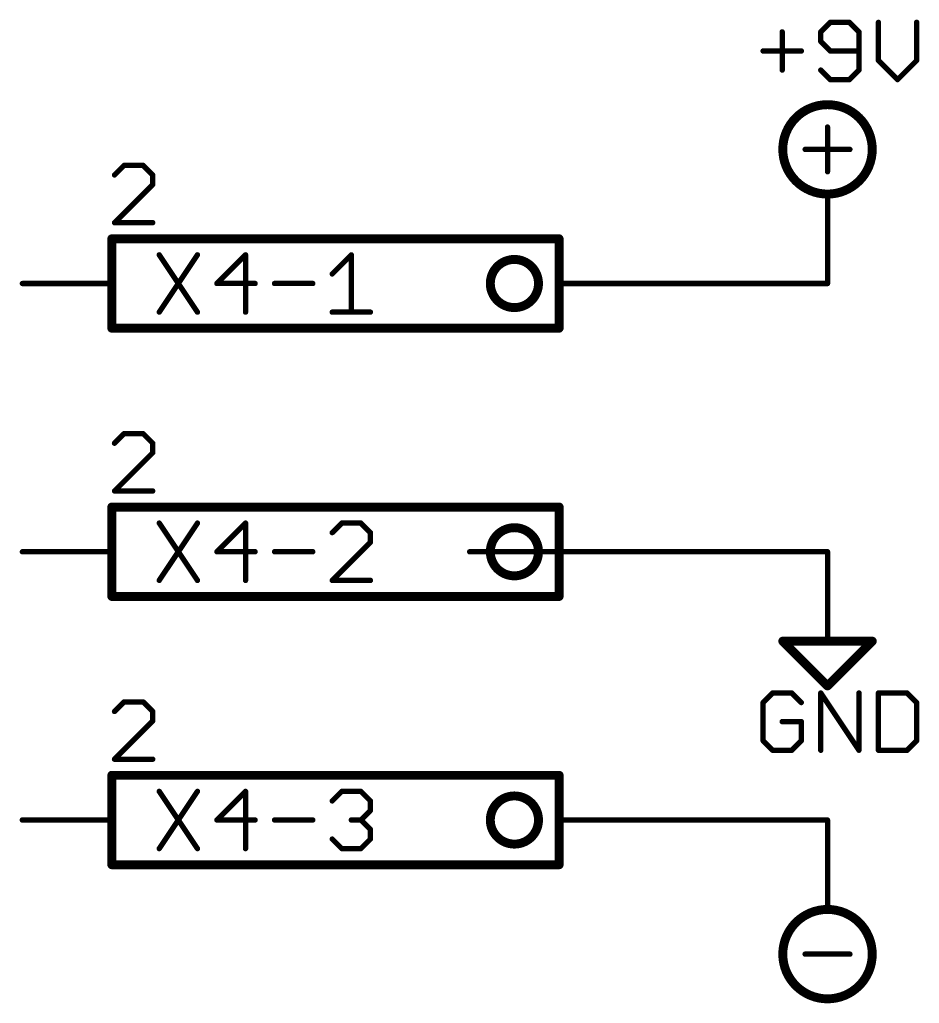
# Model space of a CAD drawing. Extents: x -44 to 217, y -56 to 126.
# Drawn here: x -10.24 to 15.31, y -0.13 to 27.81 of the extents above; entities that cross this region are included whole.
import ezdxf

# ---------------------------------------------------------------- set-up
doc = ezdxf.new("R2010")
doc.units = 0
for name, color, linetype in [('91', 94, 'CONTINUOUS'), ('94', 14, 'CONTINUOUS'), ('95', 251, 'CONTINUOUS'), ('96', 251, 'CONTINUOUS')]:
    doc.layers.add(name, color=color, linetype=linetype)

msp = doc.modelspace()

# ---------------------------------------------------------------- linework, layer by layer
at = {"layer": '91', "const_width": 0.1524}
for points in [[(5.08, 20.32), (12.7, 20.32)], [(2.54, 12.7), (12.7, 12.7)], [(5.08, 5.08), (12.7, 5.08)]]:
    msp.add_lwpolyline(points, dxfattribs=at)
at = {"layer": '91', "const_width": 0.0762}
for points in [[(5.08, 20.3581, 1), (5.08, 20.2819)], [(12.7, 20.2819, 1), (12.7, 20.3581)], [(2.54, 12.7381, 1), (2.54, 12.6619)], [(12.7, 12.6619, 1), (12.7, 12.7381)], [(5.08, 5.1181, 1), (5.08, 5.0419)], [(12.7, 5.0419, 1), (12.7, 5.1181)]]:
    msp.add_lwpolyline(points, format="xyb", dxfattribs=at)
at = {"layer": '94'}
for points, const_width in [([(12.7, 22.86, 1), (12.7, 25.4, 1), (12.7, 22.86)], 0.254), ([(12.7381, 24.765, 1), (12.6619, 24.765)], 0.0762), ([(12.065, 24.1681, 1), (12.065, 24.0919)], 0.0762), ([(13.335, 24.0919, 1), (13.335, 24.1681)], 0.0762), ([(12.6619, 23.495, 1), (12.7381, 23.495)], 0.0762), ([(12.7381, 22.86, 1), (12.6619, 22.86)], 0.0762), ([(-7.5565, 21.59, 1), (-7.6835, 21.59)], 0.127), ([(-7.62, 21.6535, 1), (-7.62, 21.5265)], 0.127), ([(5.1435, 21.59, 1), (5.0165, 21.59)], 0.127), ([(5.08, 21.5265, 1), (5.08, 21.6535)], 0.127), ([(3.81, 19.6361, 1), (3.81, 21.0039, 1), (3.81, 19.6361)], 0.254), ([(-10.16, 20.3581, 1), (-10.16, 20.2819)], 0.0762), ([(-7.62, 20.2819, 1), (-7.62, 20.3581)], 0.0762), ([(12.6619, 20.32, 1), (12.7381, 20.32)], 0.0762), ([(-7.62, 19.1135, 1), (-7.62, 18.9865)], 0.127), ([(-7.6835, 19.05, 1), (-7.5565, 19.05)], 0.127), ([(5.0165, 19.05, 1), (5.1435, 19.05)], 0.127), ([(5.08, 18.9865, 1), (5.08, 19.1135)], 0.127), ([(-7.5565, 13.97, 1), (-7.6835, 13.97)], 0.127), ([(-7.62, 14.0335, 1), (-7.62, 13.9065)], 0.127), ([(5.1435, 13.97, 1), (5.0165, 13.97)], 0.127), ([(5.08, 13.9065, 1), (5.08, 14.0335)], 0.127), ([(3.81, 12.0161, 1), (3.81, 13.3839, 1), (3.81, 12.0161)], 0.254), ([(-10.16, 12.7381, 1), (-10.16, 12.6619)], 0.0762), ([(-7.62, 12.6619, 1), (-7.62, 12.7381)], 0.0762), ([(12.7381, 12.7, 1), (12.6619, 12.7)], 0.0762), ([(-7.62, 11.4935, 1), (-7.62, 11.3665)], 0.127), ([(-7.6835, 11.43, 1), (-7.5565, 11.43)], 0.127), ([(5.0165, 11.43, 1), (5.1435, 11.43)], 0.127), ([(5.08, 11.3665, 1), (5.08, 11.4935)], 0.127), ([(11.43, 10.2235, 1), (11.43, 10.0965)], 0.127), ([(11.4749, 10.2049, 1), (11.3851, 10.1151)], 0.127), ([(12.6619, 10.16, 1), (12.7381, 10.16)], 0.0762), ([(14.0149, 10.1151, 1), (13.9251, 10.2049)], 0.127), ([(13.97, 10.0965, 1), (13.97, 10.2235)], 0.127), ([(12.6551, 8.9349, 1), (12.7449, 8.8451)], 0.127), ([(12.6551, 8.8451, 1), (12.7449, 8.9349)], 0.127), ([(-7.5565, 6.35, 1), (-7.6835, 6.35)], 0.127), ([(-7.62, 6.4135, 1), (-7.62, 6.2865)], 0.127), ([(5.1435, 6.35, 1), (5.0165, 6.35)], 0.127), ([(5.08, 6.2865, 1), (5.08, 6.4135)], 0.127), ([(3.81, 4.3961, 1), (3.81, 5.7639, 1), (3.81, 4.3961)], 0.254), ([(-10.16, 5.1181, 1), (-10.16, 5.0419)], 0.0762), ([(-7.62, 5.0419, 1), (-7.62, 5.1181)], 0.0762), ([(12.7381, 5.08, 1), (12.6619, 5.08)], 0.0762), ([(-7.62, 3.8735, 1), (-7.62, 3.7465)], 0.127), ([(5.08, 3.7465, 1), (5.08, 3.8735)], 0.127), ([(-7.6835, 3.81, 1), (-7.5565, 3.81)], 0.127), ([(5.0165, 3.81, 1), (5.1435, 3.81)], 0.127), ([(12.7, 0, 1), (12.7, 2.54, 1), (12.7, 0)], 0.254), ([(12.6619, 2.54, 1), (12.7381, 2.54)], 0.0762), ([(12.065, 1.3081, 1), (12.065, 1.2319)], 0.0762), ([(13.335, 1.2319, 1), (13.335, 1.3081)], 0.0762)]:
    msp.add_lwpolyline(points, format="xyb", dxfattribs=dict(at, const_width=const_width))
for points, const_width in [([(12.7, 23.495), (12.7, 24.765)], 0.1524), ([(12.065, 24.13), (13.335, 24.13)], 0.1524), ([(12.7, 20.32), (12.7, 22.86)], 0.1524), ([(-7.62, 19.05), (-7.62, 21.59)], 0.254), ([(-7.62, 21.59), (5.08, 21.59)], 0.254), ([(5.08, 19.05), (5.08, 21.59)], 0.254), ([(-10.16, 20.32), (-7.62, 20.32)], 0.1524), ([(5.08, 19.05), (-7.62, 19.05)], 0.254), ([(-7.62, 11.43), (-7.62, 13.97)], 0.254), ([(-7.62, 13.97), (5.08, 13.97)], 0.254), ([(5.08, 11.43), (5.08, 13.97)], 0.254), ([(-10.16, 12.7), (-7.62, 12.7)], 0.1524), ([(12.7, 12.7), (12.7, 10.16)], 0.1524), ([(5.08, 11.43), (-7.62, 11.43)], 0.254), ([(11.43, 10.16), (13.97, 10.16)], 0.254), ([(12.7, 8.89), (11.43, 10.16)], 0.254), ([(13.97, 10.16), (12.7, 8.89)], 0.254), ([(-7.62, 3.81), (-7.62, 6.35)], 0.254), ([(-7.62, 6.35), (5.08, 6.35)], 0.254), ([(5.08, 3.81), (5.08, 6.35)], 0.254), ([(-10.16, 5.08), (-7.62, 5.08)], 0.1524), ([(12.7, 5.08), (12.7, 2.54)], 0.1524), ([(5.08, 3.81), (-7.62, 3.81)], 0.254), ([(12.065, 1.27), (13.335, 1.27)], 0.1524)]:
    msp.add_lwpolyline(points, dxfattribs=dict(at, const_width=const_width))
at = {"layer": '95', "const_width": 0.1524}
for points in [[(-6.2738, 21.1342), (-5.1891, 19.5072)], [(-5.1891, 21.1342), (-6.2738, 19.5072)], [(-3.8232, 21.1342), (-4.6366, 20.3207)], [(-3.8232, 19.5072), (-3.8232, 21.1342)], [(-1.3623, 20.5919), (-0.82, 21.1342)], [(-0.82, 21.1342), (-0.82, 19.5072)], [(-4.6366, 20.3207), (-3.552, 20.3207)], [(-2.9995, 20.3207), (-1.9148, 20.3207)], [(-1.3623, 19.5072), (-0.2777, 19.5072)], [(-6.2738, 13.5142), (-5.1891, 11.8872)], [(-5.1891, 13.5142), (-6.2738, 11.8872)], [(-3.8232, 13.5142), (-4.6366, 12.7007)], [(-3.8232, 11.8872), (-3.8232, 13.5142)], [(-1.0912, 13.5142), (-1.3623, 13.243)], [(-0.5488, 13.5142), (-1.0912, 13.5142)], [(-0.2777, 13.243), (-0.5488, 13.5142)], [(-0.2777, 12.9719), (-0.2777, 13.243)], [(-1.3623, 11.8872), (-0.2777, 12.9719)], [(-4.6366, 12.7007), (-3.552, 12.7007)], [(-2.9995, 12.7007), (-1.9148, 12.7007)], [(-0.2777, 11.8872), (-1.3623, 11.8872)], [(-6.2738, 5.8942), (-5.1891, 4.2672)], [(-5.1891, 5.8942), (-6.2738, 4.2672)], [(-3.8232, 5.8942), (-4.6366, 5.0807)], [(-3.8232, 4.2672), (-3.8232, 5.8942)], [(-1.3623, 5.623), (-1.0912, 5.8942)], [(-1.0912, 5.8942), (-0.5488, 5.8942)], [(-0.5488, 5.8942), (-0.2777, 5.623)], [(-0.2777, 5.623), (-0.2777, 5.3519)], [(-0.2777, 5.3519), (-0.5488, 5.0807)], [(-4.6366, 5.0807), (-3.552, 5.0807)], [(-2.9995, 5.0807), (-1.9148, 5.0807)], [(-0.5488, 5.0807), (-0.82, 5.0807)], [(-0.5488, 5.0807), (-0.2777, 4.8095)], [(-0.2777, 4.8095), (-0.2777, 4.5384)], [(-1.0912, 4.2672), (-1.3623, 4.5384)], [(-0.2777, 4.5384), (-0.5488, 4.2672)], [(-0.5488, 4.2672), (-1.0912, 4.2672)]]:
    msp.add_lwpolyline(points, dxfattribs=at)
at = {"layer": '95', "const_width": 0.0762}
for points in [[(-6.2421, 21.1553, 1), (-6.3055, 21.1131)], [(-5.1574, 21.1131, 1), (-5.2208, 21.1553)], [(-3.7851, 21.1342, 1), (-3.8613, 21.1342)], [(-3.7962, 21.1072, 1), (-3.8501, 21.1611)], [(-0.7819, 21.1342, 1), (-0.8581, 21.1342)], [(-0.7931, 21.1072, 1), (-0.8469, 21.1611)], [(-1.3893, 20.6188, 1), (-1.3354, 20.5649)], [(-4.6366, 20.3588, 1), (-4.6366, 20.2826)], [(-4.6636, 20.3476, 1), (-4.6097, 20.2938)], [(-3.552, 20.2826, 1), (-3.552, 20.3588)], [(-2.9995, 20.3588, 1), (-2.9995, 20.2826)], [(-1.9148, 20.2826, 1), (-1.9148, 20.3588)], [(-6.3055, 19.5283, 1), (-6.2421, 19.4861)], [(-5.2208, 19.4861, 1), (-5.1574, 19.5283)], [(-1.3623, 19.5453, 1), (-1.3623, 19.4691)], [(-0.2777, 19.4691, 1), (-0.2777, 19.5453)], [(-3.8613, 19.5072, 1), (-3.7851, 19.5072)], [(-0.8581, 19.5072, 1), (-0.7819, 19.5072)], [(-6.2421, 13.5353, 1), (-6.3055, 13.4931)], [(-5.1574, 13.4931, 1), (-5.2208, 13.5353)], [(-3.7851, 13.5142, 1), (-3.8613, 13.5142)], [(-3.7962, 13.4872, 1), (-3.8501, 13.5411)], [(-1.0912, 13.5523, 1), (-1.0912, 13.4761)], [(-1.0642, 13.4872, 1), (-1.1181, 13.5411)], [(-0.5219, 13.5411, 1), (-0.5758, 13.4872)], [(-0.5488, 13.4761, 1), (-0.5488, 13.5523)], [(-1.3893, 13.27, 1), (-1.3354, 13.2161)], [(-0.2396, 13.243, 1), (-0.3158, 13.243)], [(-0.3046, 13.2161, 1), (-0.2507, 13.27)], [(-0.3158, 12.9719, 1), (-0.2396, 12.9719)], [(-0.2507, 12.9449, 1), (-0.3046, 12.9988)], [(-4.6366, 12.7388, 1), (-4.6366, 12.6626)], [(-4.6636, 12.7276, 1), (-4.6097, 12.6738)], [(-3.552, 12.6626, 1), (-3.552, 12.7388)], [(-2.9995, 12.7388, 1), (-2.9995, 12.6626)], [(-1.9148, 12.6626, 1), (-1.9148, 12.7388)], [(-6.3055, 11.9083, 1), (-6.2421, 11.8661)], [(-5.2208, 11.8661, 1), (-5.1574, 11.9083)], [(-3.8613, 11.8872, 1), (-3.7851, 11.8872)], [(-1.3623, 11.9253, 1), (-1.3623, 11.8491)], [(-1.3893, 11.9141, 1), (-1.3354, 11.8603)], [(-0.2777, 11.8491, 1), (-0.2777, 11.9253)], [(-6.2421, 5.9153, 1), (-6.3055, 5.8731)], [(-5.1574, 5.8731, 1), (-5.2208, 5.9153)], [(-3.7851, 5.8942, 1), (-3.8613, 5.8942)], [(-3.7962, 5.8672, 1), (-3.8501, 5.9211)], [(-1.0912, 5.9323, 1), (-1.0912, 5.8561)], [(-1.0642, 5.8672, 1), (-1.1181, 5.9211)], [(-0.5219, 5.9211, 1), (-0.5758, 5.8672)], [(-0.5488, 5.8561, 1), (-0.5488, 5.9323)], [(-1.3893, 5.65, 1), (-1.3354, 5.5961)], [(-0.2396, 5.623, 1), (-0.3158, 5.623)], [(-0.3046, 5.5961, 1), (-0.2507, 5.65)], [(-0.3158, 5.3519, 1), (-0.2396, 5.3519)], [(-0.2507, 5.3249, 1), (-0.3046, 5.3788)], [(-4.6366, 5.1188, 1), (-4.6366, 5.0426)], [(-4.6636, 5.1076, 1), (-4.6097, 5.0538)], [(-3.552, 5.0426, 1), (-3.552, 5.1188)], [(-2.9995, 5.1188, 1), (-2.9995, 5.0426)], [(-1.9148, 5.0426, 1), (-1.9148, 5.1188)], [(-0.82, 5.1188, 1), (-0.82, 5.0426)], [(-0.5219, 5.1076, 1), (-0.5758, 5.0538)], [(-0.5758, 5.1076, 1), (-0.5219, 5.0538)], [(-0.5488, 5.0426, 1), (-0.5488, 5.1188)], [(-0.2396, 4.8095, 1), (-0.3158, 4.8095)], [(-0.3046, 4.7826, 1), (-0.2507, 4.8365)], [(-1.3354, 4.5653, 1), (-1.3893, 4.5114)], [(-0.3158, 4.5384, 1), (-0.2396, 4.5384)], [(-0.2507, 4.5114, 1), (-0.3046, 4.5653)], [(-6.3055, 4.2883, 1), (-6.2421, 4.2461)], [(-5.2208, 4.2461, 1), (-5.1574, 4.2883)], [(-3.8613, 4.2672, 1), (-3.7851, 4.2672)], [(-1.0912, 4.3053, 1), (-1.0912, 4.2291)], [(-1.1181, 4.2403, 1), (-1.0642, 4.2941)], [(-0.5758, 4.2941, 1), (-0.5219, 4.2403)], [(-0.5488, 4.2291, 1), (-0.5488, 4.3053)]]:
    msp.add_lwpolyline(points, format="xyb", dxfattribs=at)
at = {"layer": '96', "const_width": 0.1524}
for points in [[(12.7795, 27.7382), (12.5084, 27.467)], [(13.3219, 27.7382), (12.7795, 27.7382)], [(13.593, 27.467), (13.3219, 27.7382)], [(14.1455, 27.7382), (14.1455, 26.6535)], [(15.2302, 26.6535), (15.2302, 27.7382)], [(11.4135, 27.467), (11.4135, 26.3824)], [(12.5084, 27.467), (12.5084, 27.1959)], [(13.593, 26.3824), (13.593, 27.467)], [(12.5084, 27.1959), (12.7795, 26.9247)], [(10.8712, 26.9247), (11.9559, 26.9247)], [(12.7795, 26.9247), (13.593, 26.9247)], [(14.1455, 26.6535), (14.6878, 26.1112)], [(14.6878, 26.1112), (15.2302, 26.6535)], [(12.5084, 26.3824), (12.7795, 26.1112)], [(13.3219, 26.1112), (13.593, 26.3824)], [(12.7795, 26.1112), (13.3219, 26.1112)], [(-7.2726, 23.6742), (-7.5438, 23.403)], [(-6.7303, 23.6742), (-7.2726, 23.6742)], [(-6.4591, 23.403), (-6.7303, 23.6742)], [(-6.4591, 23.1319), (-6.4591, 23.403)], [(-7.5438, 22.0472), (-6.4591, 23.1319)], [(-6.4591, 22.0472), (-7.5438, 22.0472)], [(-7.2726, 16.0542), (-7.5438, 15.783)], [(-6.7303, 16.0542), (-7.2726, 16.0542)], [(-6.4591, 15.783), (-6.7303, 16.0542)], [(-6.4591, 15.5119), (-6.4591, 15.783)], [(-7.5438, 14.4272), (-6.4591, 15.5119)], [(-6.4591, 14.4272), (-7.5438, 14.4272)], [(11.1424, 8.6882), (10.8712, 8.417)], [(11.6847, 8.6882), (11.1424, 8.6882)], [(11.9559, 8.417), (11.6847, 8.6882)], [(12.5084, 7.0612), (12.5084, 8.6882)], [(12.5084, 8.6882), (13.593, 7.0612)], [(13.593, 7.0612), (13.593, 8.6882)], [(14.1455, 8.6882), (14.1455, 7.0612)], [(14.959, 8.6882), (14.1455, 8.6882)], [(15.2302, 8.417), (14.959, 8.6882)], [(-7.2726, 8.4342), (-7.5438, 8.163)], [(-6.7303, 8.4342), (-7.2726, 8.4342)], [(-6.4591, 8.163), (-6.7303, 8.4342)], [(10.8712, 8.417), (10.8712, 7.3324)], [(15.2302, 7.3324), (15.2302, 8.417)], [(-6.4591, 7.8919), (-6.4591, 8.163)], [(-7.5438, 6.8072), (-6.4591, 7.8919)], [(11.9559, 7.8747), (11.4135, 7.8747)], [(11.9559, 7.3324), (11.9559, 7.8747)], [(10.8712, 7.3324), (11.1424, 7.0612)], [(11.6847, 7.0612), (11.9559, 7.3324)], [(14.959, 7.0612), (15.2302, 7.3324)], [(11.1424, 7.0612), (11.6847, 7.0612)], [(14.1455, 7.0612), (14.959, 7.0612)], [(-6.4591, 6.8072), (-7.5438, 6.8072)]]:
    msp.add_lwpolyline(points, dxfattribs=at)
at = {"layer": '96', "const_width": 0.0762}
for points in [[(12.7795, 27.7763, 1), (12.7795, 27.7001)], [(12.8065, 27.7112, 1), (12.7526, 27.7651)], [(13.3488, 27.7651, 1), (13.2949, 27.7112)], [(13.3219, 27.7001, 1), (13.3219, 27.7763)], [(14.1836, 27.7382, 1), (14.1074, 27.7382)], [(15.2683, 27.7382, 1), (15.1921, 27.7382)], [(11.4516, 27.467, 1), (11.3754, 27.467)], [(12.4814, 27.494, 1), (12.5353, 27.4401)], [(12.5465, 27.467, 1), (12.4703, 27.467)], [(13.6311, 27.467, 1), (13.5549, 27.467)], [(13.5661, 27.4401, 1), (13.62, 27.494)], [(12.5353, 27.2228, 1), (12.4814, 27.1689)], [(12.4703, 27.1959, 1), (12.5465, 27.1959)], [(10.8712, 26.9628, 1), (10.8712, 26.8866)], [(11.9559, 26.8866, 1), (11.9559, 26.9628)], [(12.7795, 26.9628, 1), (12.7795, 26.8866)], [(12.7526, 26.8978, 1), (12.8065, 26.9516)], [(13.593, 26.8866, 1), (13.593, 26.9628)], [(14.1725, 26.6805, 1), (14.1186, 26.6266)], [(14.1074, 26.6535, 1), (14.1836, 26.6535)], [(15.1921, 26.6535, 1), (15.2683, 26.6535)], [(15.2571, 26.6266, 1), (15.2032, 26.6805)], [(11.3754, 26.3824, 1), (11.4516, 26.3824)], [(12.5353, 26.4093, 1), (12.4814, 26.3554)], [(13.5549, 26.3824, 1), (13.6311, 26.3824)], [(13.62, 26.3554, 1), (13.5661, 26.4093)], [(12.7795, 26.1493, 1), (12.7795, 26.0731)], [(12.7526, 26.0843, 1), (12.8065, 26.1381)], [(13.2949, 26.1381, 1), (13.3488, 26.0843)], [(13.3219, 26.0731, 1), (13.3219, 26.1493)], [(14.6609, 26.1381, 1), (14.7148, 26.0843)], [(14.6609, 26.0843, 1), (14.7148, 26.1381)], [(-7.2726, 23.7123, 1), (-7.2726, 23.6361)], [(-7.2457, 23.6472, 1), (-7.2996, 23.7011)], [(-6.7034, 23.7011, 1), (-6.7572, 23.6472)], [(-6.7303, 23.6361, 1), (-6.7303, 23.7123)], [(-6.421, 23.403, 1), (-6.4972, 23.403)], [(-7.5707, 23.43, 1), (-7.5169, 23.3761)], [(-6.4861, 23.3761, 1), (-6.4322, 23.43)], [(-6.4322, 23.1049, 1), (-6.4861, 23.1588)], [(-6.4972, 23.1319, 1), (-6.421, 23.1319)], [(-7.5438, 22.0853, 1), (-7.5438, 22.0091)], [(-7.5707, 22.0741, 1), (-7.5169, 22.0203)], [(-6.4591, 22.0091, 1), (-6.4591, 22.0853)], [(-7.2726, 16.0923, 1), (-7.2726, 16.0161)], [(-7.2457, 16.0272, 1), (-7.2996, 16.0811)], [(-6.7034, 16.0811, 1), (-6.7572, 16.0272)], [(-6.7303, 16.0161, 1), (-6.7303, 16.0923)], [(-7.5707, 15.81, 1), (-7.5169, 15.7561)], [(-6.421, 15.783, 1), (-6.4972, 15.783)], [(-6.4861, 15.7561, 1), (-6.4322, 15.81)], [(-6.4972, 15.5119, 1), (-6.421, 15.5119)], [(-6.4322, 15.4849, 1), (-6.4861, 15.5388)], [(-7.5438, 14.4653, 1), (-7.5438, 14.3891)], [(-7.5707, 14.4541, 1), (-7.5169, 14.4003)], [(-6.4591, 14.3891, 1), (-6.4591, 14.4653)], [(11.1424, 8.7263, 1), (11.1424, 8.6501)], [(11.1693, 8.6612, 1), (11.1154, 8.7151)], [(11.7116, 8.7151, 1), (11.6578, 8.6612)], [(11.6847, 8.6501, 1), (11.6847, 8.7263)], [(12.5465, 8.6882, 1), (12.4703, 8.6882)], [(12.5401, 8.7093, 1), (12.4767, 8.6671)], [(13.6311, 8.6882, 1), (13.5549, 8.6882)], [(14.1836, 8.6882, 1), (14.1074, 8.6882)], [(14.1455, 8.7263, 1), (14.1455, 8.6501)], [(14.9859, 8.7151, 1), (14.9321, 8.6612)], [(14.959, 8.6501, 1), (14.959, 8.7263)], [(-7.2726, 8.4723, 1), (-7.2726, 8.3961)], [(-7.2457, 8.4072, 1), (-7.2996, 8.4611)], [(-6.7034, 8.4611, 1), (-6.7572, 8.4072)], [(-6.7303, 8.3961, 1), (-6.7303, 8.4723)], [(10.9093, 8.417, 1), (10.8331, 8.417)], [(10.8443, 8.444, 1), (10.8981, 8.3901)], [(11.9289, 8.3901, 1), (11.9828, 8.444)], [(15.2683, 8.417, 1), (15.1921, 8.417)], [(15.2032, 8.3901, 1), (15.2571, 8.444)], [(-7.5707, 8.19, 1), (-7.5169, 8.1361)], [(-6.421, 8.163, 1), (-6.4972, 8.163)], [(-6.4861, 8.1361, 1), (-6.4322, 8.19)], [(-6.4972, 7.8919, 1), (-6.421, 7.8919)], [(-6.4322, 7.8649, 1), (-6.4861, 7.9188)], [(11.4135, 7.9128, 1), (11.4135, 7.8366)], [(11.994, 7.8747, 1), (11.9178, 7.8747)], [(11.9559, 7.8366, 1), (11.9559, 7.9128)], [(10.8981, 7.3593, 1), (10.8443, 7.3054)], [(10.8331, 7.3324, 1), (10.9093, 7.3324)], [(11.9178, 7.3324, 1), (11.994, 7.3324)], [(11.9828, 7.3054, 1), (11.9289, 7.3593)], [(15.1921, 7.3324, 1), (15.2683, 7.3324)], [(15.2571, 7.3054, 1), (15.2032, 7.3593)], [(11.1424, 7.0993, 1), (11.1424, 7.0231)], [(11.1154, 7.0343, 1), (11.1693, 7.0881)], [(11.6578, 7.0881, 1), (11.7116, 7.0343)], [(11.6847, 7.0231, 1), (11.6847, 7.0993)], [(12.4703, 7.0612, 1), (12.5465, 7.0612)], [(13.5549, 7.0612, 1), (13.6311, 7.0612)], [(13.5613, 7.0401, 1), (13.6247, 7.0823)], [(14.1455, 7.0993, 1), (14.1455, 7.0231)], [(14.1074, 7.0612, 1), (14.1836, 7.0612)], [(14.9321, 7.0881, 1), (14.9859, 7.0343)], [(14.959, 7.0231, 1), (14.959, 7.0993)], [(-7.5438, 6.8453, 1), (-7.5438, 6.7691)], [(-7.5707, 6.8341, 1), (-7.5169, 6.7803)], [(-6.4591, 6.7691, 1), (-6.4591, 6.8453)]]:
    msp.add_lwpolyline(points, format="xyb", dxfattribs=at)

doc.saveas('drawing.dxf')
